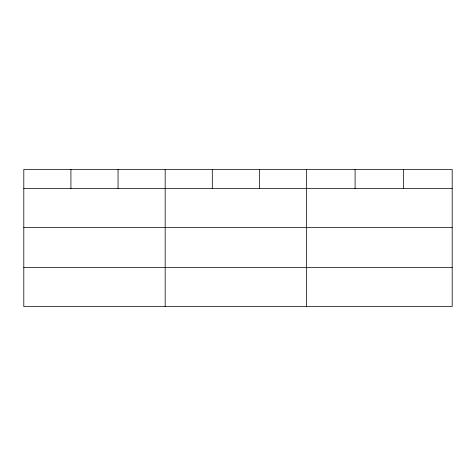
<?xml version="1.0" encoding="UTF-8"?>
<svg xmlns="http://www.w3.org/2000/svg" width="476" height="476" viewBox="0 0 476 476"><rect width="100%" height="100%" fill="white"/><g stroke="black" fill="none" stroke-linecap="round" stroke-linejoin="round"><path stroke-width="0.71" d="M452.2 227.51L452.2 169.432L23.8 169.432L23.8 306.568L452.2 306.568L452.2 227.51L23.8 227.51M23.8 188.573L452.2 188.573M23.8 267.631L452.2 267.631M403.648 169.432L403.648 188.573M355.096 169.432L355.096 188.573M306.544 169.432L306.544 306.568M259.42 169.432L259.42 188.573M212.296 169.432L212.296 188.573M165.172 169.432L165.172 306.568M118.048 169.432L118.048 188.573M70.924 169.432L70.924 188.573"/></g></svg>
